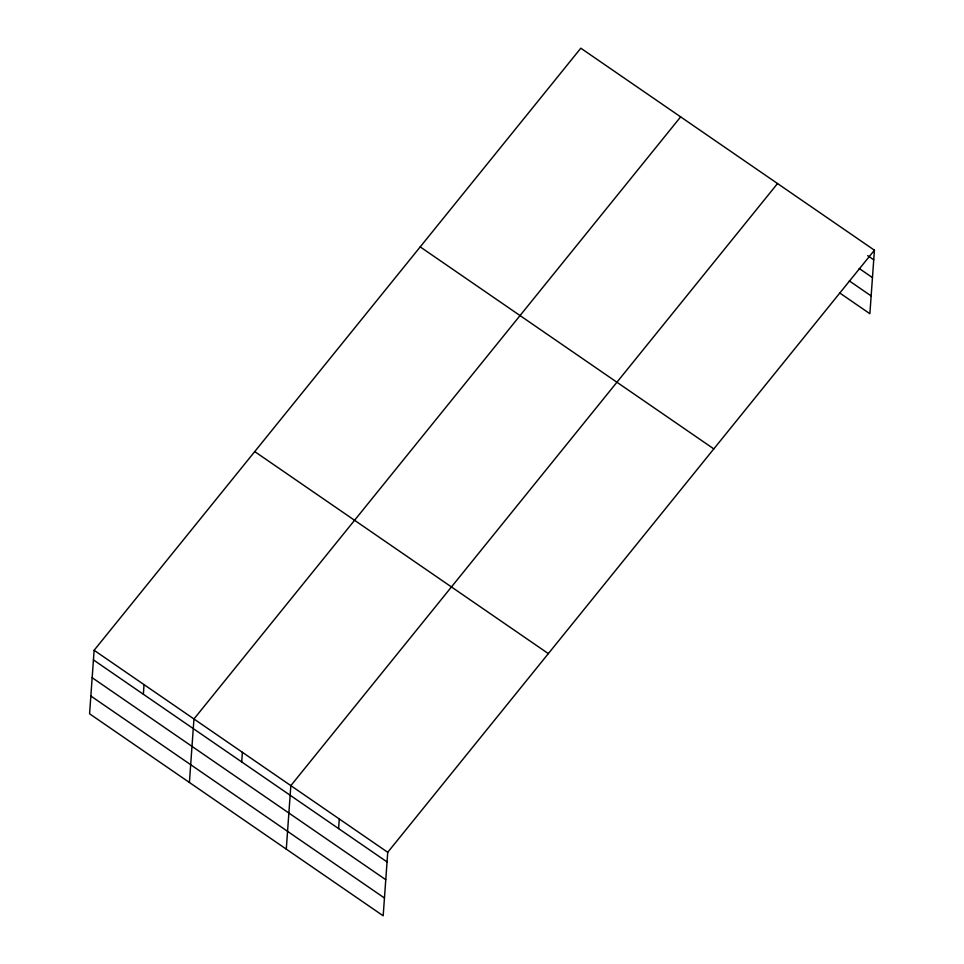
<?xml version="1.0" encoding="UTF-8"?>
<svg xmlns="http://www.w3.org/2000/svg" width="964" height="964" viewBox="0 0 964 964"><rect width="100%" height="100%" fill="white"/><g stroke="black" fill="none" stroke-linecap="round" stroke-linejoin="round"><path stroke-width="1.45" d="M94.123 650.29L89.58 713.794L383.178 915.8L387.733 852.297L874.42 250.206L580.822 48.2L94.123 650.29L387.733 852.297M143.347 694.249L144.046 684.633M189.402 782.479L193.957 718.975L680.644 116.885M241.711 761.922L242.398 752.306M286.284 849.139L290.839 785.636L777.538 183.546M338.593 828.582L339.28 818.966M874.42 250.206L869.877 313.71L839.596 292.875M867.684 255.653L873.733 259.822M859.141 268.438L872.456 277.608M849.344 280.922L871.143 295.924M420.208 246.892L713.818 448.899M254.737 451.598L548.335 653.604M93.436 659.906L387.034 861.912M92.158 677.692L385.769 879.698M90.845 696.008L384.455 898.014"/></g></svg>
